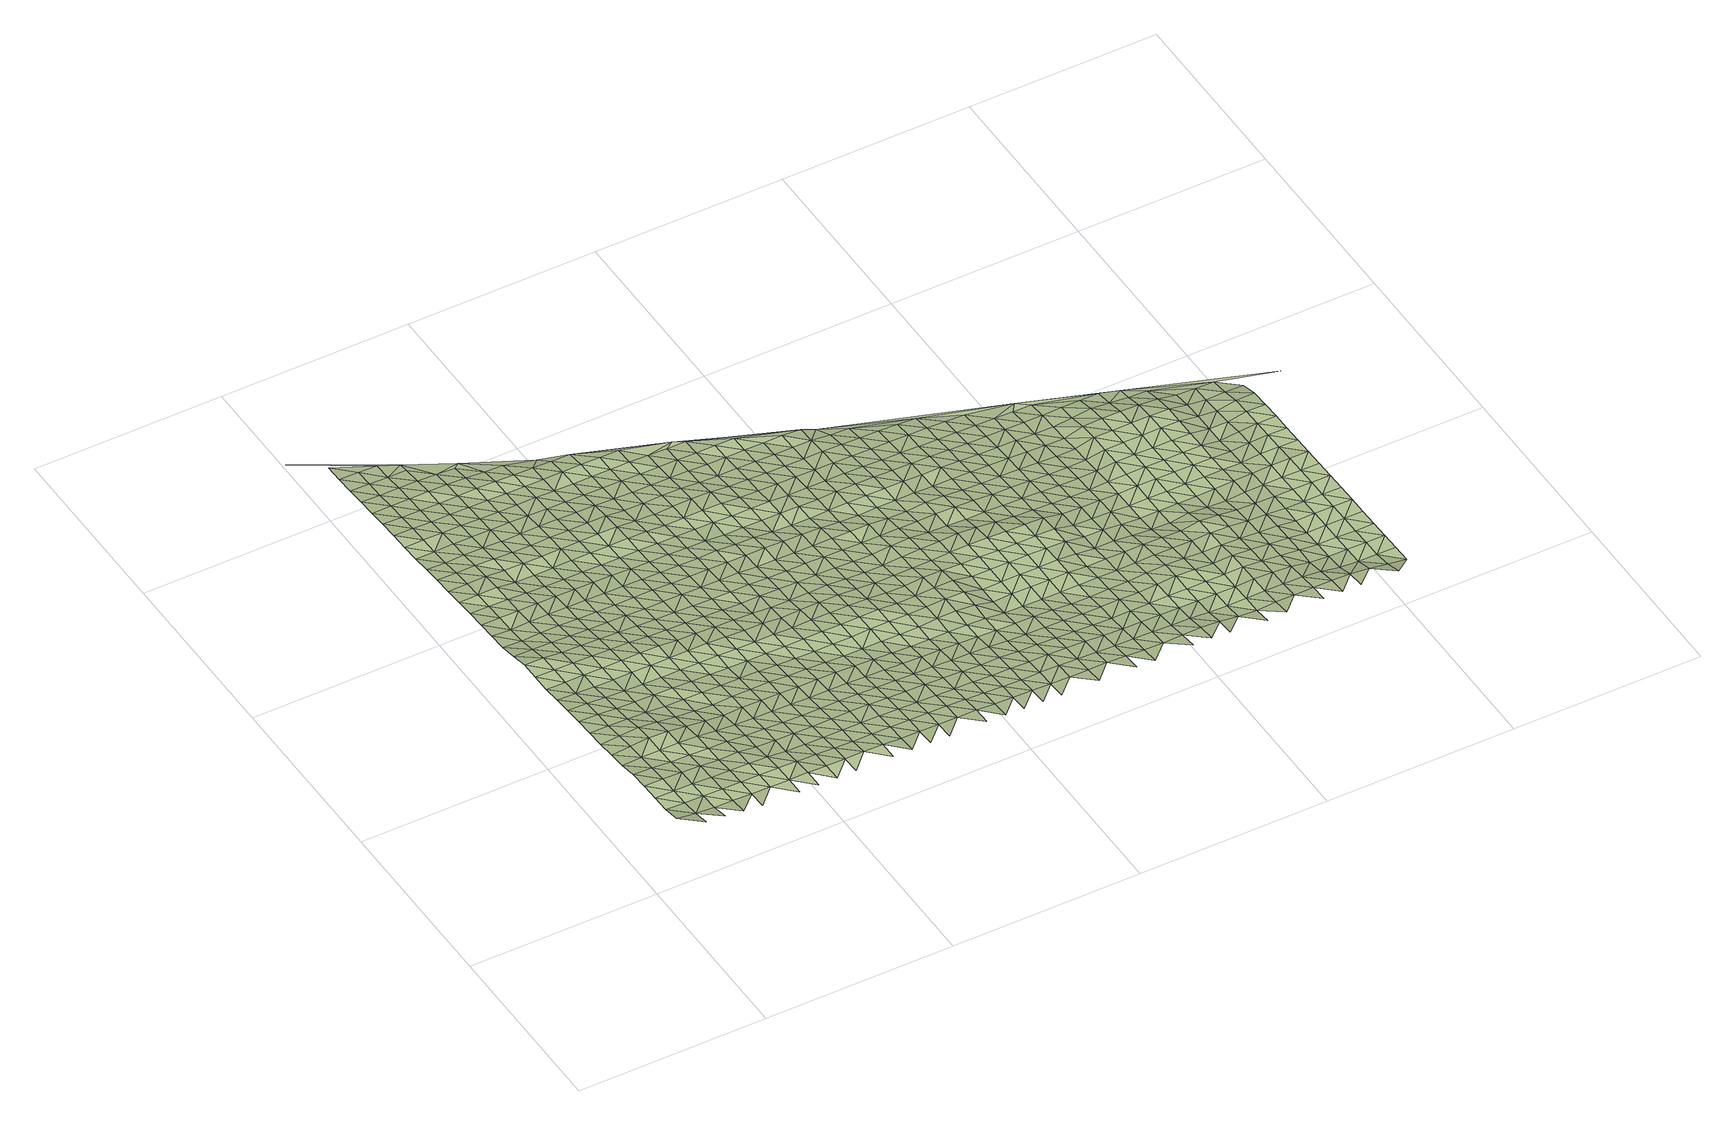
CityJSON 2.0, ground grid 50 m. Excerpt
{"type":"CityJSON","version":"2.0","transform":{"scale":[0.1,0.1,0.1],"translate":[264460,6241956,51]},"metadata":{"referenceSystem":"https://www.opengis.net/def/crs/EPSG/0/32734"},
"CityObjects":{
"terrain1":{"type":"TINRelief","geometry":[{"type":"CompositeSurface","lod":"1","boundaries":[[[0,1,2]],[[3,2,1]],[[4,5,0]],[[2,4,0]],[[6,5,7]],[[4,7,5]],[[8,6,9]],[[7,9,6]],[[4,2,10]],[[11,12,2]],[[13,8,14]],[[4,10,7]],[[2,12,10]],[[9,14,8]],[[15,13,16]],[[14,16,13]],[[9,7,17]],[[7,10,18]],[[19,20,15]],[[14,9,17]],[[7,18,17]],[[16,19,15]],[[12,21,10]],[[22,20,23]],[[12,24,21]],[[16,14,25]],[[19,23,20]],[[26,18,10]],[[17,25,14]],[[22,27,28]],[[26,10,21]],[[23,27,22]],[[16,29,19]],[[25,30,16]],[[31,28,32]],[[33,17,18]],[[34,18,26]],[[23,19,29]],[[21,24,35]],[[16,30,29]],[[27,32,28]],[[17,33,25]],[[18,34,33]],[[36,31,37]],[[26,21,35]],[[27,23,38]],[[32,37,31]],[[39,30,25]],[[29,38,23]],[[40,36,41]],[[26,42,34]],[[25,33,39]],[[32,27,43]],[[37,41,36]],[[42,26,35]],[[27,38,43]],[[44,40,45]],[[29,30,46]],[[34,47,33]],[[39,48,30]],[[37,32,49]],[[41,45,40]],[[47,34,42]],[[29,46,38]],[[35,50,51]],[[43,49,32]],[[30,48,46]],[[52,44,53]],[[54,39,33]],[[41,37,55]],[[42,35,51]],[[45,53,44]],[[54,33,47]],[[56,43,38]],[[49,55,37]],[[57,52,58]],[[39,59,48]],[[38,46,56]],[[47,42,60]],[[53,58,52]],[[39,54,59]],[[61,45,41]],[[62,49,43]],[[55,63,41]],[[60,42,51]],[[64,57,65]],[[56,62,43]],[[53,45,61]],[[54,47,66]],[[48,67,46]],[[58,65,57]],[[41,63,61]],[[48,59,68]],[[55,49,69]],[[66,47,60]],[[70,64,71]],[[67,56,46]],[[62,69,49]],[[48,68,67]],[[58,53,72]],[[54,73,59]],[[65,71,64]],[[74,63,55]],[[75,60,51]],[[61,72,53]],[[54,66,73]],[[76,70,77]],[[62,56,78]],[[69,74,55]],[[79,75,51]],[[65,58,80]],[[81,68,59]],[[71,77,70]],[[78,56,67]],[[63,82,61]],[[66,60,83]],[[58,72,80]],[[81,59,73]],[[84,76,85]],[[63,74,82]],[[75,83,60]],[[71,65,86]],[[69,62,87]],[[77,85,76]],[[78,88,62]],[[89,72,61]],[[68,90,67]],[[73,66,91]],[[80,86,65]],[[92,68,81]],[[93,84,94]],[[69,87,74]],[[61,82,89]],[[62,88,87]],[[83,91,66]],[[77,71,95]],[[90,78,67]],[[85,94,84]],[[68,92,90]],[[96,80,72]],[[97,81,73]],[[86,95,71]],[[98,93,99]],[[72,89,96]],[[91,97,73]],[[100,88,78]],[[82,74,101]],[[83,75,102]],[[94,99,93]],[[74,87,103]],[[104,105,75]],[[77,106,85]],[[107,86,80]],[[92,81,108]],[[95,109,77]],[[78,90,100]],[[110,98,111]],[[82,101,89]],[[83,102,91]],[[96,107,80]],[[101,74,103]],[[97,108,81]],[[75,105,102]],[[94,85,106]],[[88,112,87]],[[77,109,106]],[[99,111,98]],[[95,86,113]],[[88,100,112]],[[114,110,115]],[[96,89,116]],[[92,117,90]],[[107,113,86]],[[108,118,92]],[[99,94,119]],[[120,103,87]],[[97,91,121]],[[111,115,110]],[[116,89,101]],[[91,102,122]],[[123,109,95]],[[90,117,100]],[[106,119,94]],[[120,87,112]],[[92,118,117]],[[124,125,114]],[[107,96,126]],[[108,97,121]],[[113,123,95]],[[91,122,121]],[[105,127,102]],[[115,124,114]],[[116,126,96]],[[111,99,128]],[[101,103,129]],[[100,130,112]],[[119,131,99]],[[132,103,120]],[[105,133,127]],[[134,125,135]],[[109,136,106]],[[113,107,137]],[[118,108,138]],[[123,139,109]],[[130,100,117]],[[115,111,128]],[[129,116,101]],[[140,122,102]],[[124,135,125]],[[99,131,128]],[[107,126,137]],[[129,103,132]],[[121,138,108]],[[119,106,136]],[[120,112,141]],[[109,139,136]],[[140,102,127]],[[142,134,143]],[[123,113,144]],[[141,112,130]],[[124,115,145]],[[146,126,116]],[[118,147,117]],[[135,143,134]],[[137,144,113]],[[138,148,118]],[[131,119,149]],[[120,150,132]],[[151,121,122]],[[145,115,128]],[[116,129,146]],[[152,122,140]],[[153,142,154]],[[139,123,155]],[[130,117,147]],[[127,133,156]],[[149,119,136]],[[150,120,141]],[[118,148,147]],[[135,124,157]],[[137,126,158]],[[121,151,138]],[[143,154,142]],[[144,155,123]],[[122,152,151]],[[131,159,128]],[[132,160,129]],[[140,127,156]],[[157,124,145]],[[126,146,158]],[[161,153,162]],[[141,130,163]],[[159,131,149]],[[160,132,150]],[[164,144,137]],[[139,165,136]],[[166,148,138]],[[154,162,153]],[[155,167,139]],[[147,163,130]],[[135,168,143]],[[145,128,169]],[[129,170,146]],[[140,171,152]],[[135,157,172]],[[158,164,137]],[[138,151,166]],[[173,161,174]],[[149,136,165]],[[150,141,175]],[[169,128,159]],[[139,167,165]],[[170,129,160]],[[171,140,156]],[[154,143,168]],[[155,144,176]],[[135,172,168]],[[162,174,161]],[[141,163,175]],[[145,177,157]],[[158,146,178]],[[147,148,179]],[[152,180,151]],[[164,176,144]],[[166,181,148]],[[182,173,183]],[[159,149,184]],[[160,150,185]],[[145,169,177]],[[178,146,170]],[[180,152,171]],[[162,154,186]],[[187,167,155]],[[147,179,163]],[[156,188,189]],[[174,183,173]],[[165,184,149]],[[148,181,179]],[[175,185,150]],[[157,190,172]],[[164,158,191]],[[192,166,151]],[[186,154,168]],[[176,187,155]],[[193,182,194]],[[170,160,195]],[[171,156,189]],[[177,190,157]],[[191,158,178]],[[192,151,180]],[[174,162,196]],[[169,159,197]],[[175,163,198]],[[183,194,182]],[[184,199,159]],[[185,195,160]],[[172,200,168]],[[165,167,201]],[[166,202,181]],[[196,162,186]],[[187,203,167]],[[163,179,198]],[[204,193,205]],[[177,169,197]],[[206,176,164]],[[180,171,207]],[[172,190,200]],[[159,199,197]],[[191,208,164]],[[166,192,202]],[[183,174,209]],[[165,201,184]],[[178,170,210]],[[211,185,175]],[[194,205,193]],[[167,203,201]],[[195,212,170]],[[207,171,189]],[[186,168,213]],[[187,176,206]],[[174,196,209]],[[164,208,206]],[[198,211,175]],[[214,190,177]],[[210,191,178]],[[181,215,179]],[[192,180,216]],[[213,168,200]],[[170,212,210]],[[181,202,217]],[[194,183,218]],[[219,199,184]],[[195,185,220]],[[214,177,197]],[[216,180,207]],[[186,221,196]],[[203,187,222]],[[215,198,179]],[[209,218,183]],[[184,201,219]],[[211,220,185]],[[181,217,215]],[[223,208,191]],[[192,224,202]],[[221,186,213]],[[206,222,187]],[[205,225,204]],[[205,194,226]],[[200,190,227]],[[199,228,197]],[[229,212,195]],[[230,207,189]],[[231,190,214]],[[191,210,223]],[[192,216,224]],[[196,232,209]],[[211,198,233]],[[218,226,194]],[[219,228,199]],[[220,229,195]],[[234,230,189]],[[235,236,225]],[[213,200,227]],[[201,203,237]],[[208,238,206]],[[239,217,202]],[[232,196,221]],[[227,190,231]],[[222,240,203]],[[233,198,215]],[[241,214,197]],[[216,207,242]],[[208,223,238]],[[239,202,224]],[[218,209,243]],[[237,219,201]],[[210,212,244]],[[226,225,205]],[[228,241,197]],[[203,240,237]],[[229,245,212]],[[230,242,207]],[[221,213,246]],[[222,206,247]],[[248,220,211]],[[243,209,232]],[[233,249,211]],[[231,214,250]],[[210,244,223]],[[224,216,251]],[[217,252,215]],[[246,213,227]],[[247,206,238]],[[212,245,244]],[[253,217,239]],[[218,254,226]],[[228,219,255]],[[229,220,248]],[[241,250,214]],[[211,249,248]],[[242,251,216]],[[232,221,256]],[[257,240,222]],[[252,233,215]],[[218,243,254]],[[255,219,237]],[[217,253,252]],[[231,258,227]],[[223,259,238]],[[260,239,224]],[[256,221,246]],[[247,257,222]],[[245,229,261]],[[262,242,230]],[[250,258,231]],[[259,223,244]],[[251,260,224]],[[225,226,235]],[[243,232,263]],[[264,241,228]],[[265,249,233]],[[254,266,226]],[[255,267,228]],[[248,261,229]],[[262,230,268]],[[269,246,227]],[[238,270,247]],[[240,271,237]],[[253,239,272]],[[232,256,263]],[[257,273,240]],[[233,252,265]],[[226,266,235]],[[250,241,264]],[[251,242,274]],[[258,269,227]],[[228,267,264]],[[259,270,238]],[[260,272,239]],[[254,243,275]],[[271,255,237]],[[244,245,276]],[[249,277,248]],[[240,273,271]],[[261,278,245]],[[274,242,262]],[[256,246,279]],[[280,257,247]],[[275,243,263]],[[249,265,277]],[[258,250,281]],[[259,244,276]],[[252,253,282]],[[269,279,246]],[[247,270,280]],[[245,278,276]],[[272,283,253]],[[266,254,284]],[[285,267,255]],[[261,248,286]],[[287,260,251]],[[264,281,250]],[[274,288,251]],[[263,256,289]],[[273,257,290]],[[252,282,265]],[[262,268,291]],[[284,254,275]],[[255,271,285]],[[253,283,282]],[[277,286,248]],[[266,284,235]],[[292,270,259]],[[272,260,287]],[[279,289,256]],[[290,257,280]],[[251,288,287]],[[258,293,269]],[[267,294,264]],[[295,278,261]],[[291,274,262]],[[281,296,258]],[[292,259,276]],[[297,275,263]],[[265,298,277]],[[267,285,294]],[[286,295,261]],[[279,269,293]],[[271,273,299]],[[283,272,300]],[[289,297,263]],[[258,296,293]],[[290,301,273]],[[298,265,282]],[[281,264,302]],[[280,270,303]],[[278,304,276]],[[305,288,274]],[[306,270,292]],[[287,300,272]],[[284,275,307]],[[271,299,285]],[[308,286,277]],[[273,301,299]],[[302,264,294]],[[295,304,278]],[[274,291,305]],[[289,279,309]],[[303,290,280]],[[297,307,275]],[[303,270,306]],[[308,277,298]],[[235,284,310]],[[311,296,281]],[[312,292,276]],[[283,313,282]],[[288,314,287]],[[293,309,279]],[[300,315,283]],[[285,316,294]],[[286,317,295]],[[302,311,281]],[[304,312,276]],[[288,305,314]],[[297,289,318]],[[319,301,290]],[[298,282,313]],[[291,320,321]],[[307,322,284]],[[316,285,299]],[[286,308,317]],[[283,315,313]],[[306,292,323]],[[300,287,324]],[[289,309,318]],[[290,303,319]],[[293,296,325]],[[326,302,294]],[[291,321,305]],[[311,327,296]],[[312,323,292]],[[324,287,314]],[[322,310,284]],[[307,297,328]],[[301,329,299]],[[295,330,304]],[[308,298,331]],[[326,294,316]],[[295,317,332]],[[303,306,333]],[[334,315,300]],[[328,297,318]],[[296,327,325]],[[301,319,329]],[[313,331,298]],[[335,309,293]],[[311,302,336]],[[312,304,330]],[[305,337,314]],[[323,333,306]],[[295,332,330]],[[324,334,300]],[[322,307,338]],[[316,299,339]],[[308,340,317]],[[302,326,336]],[[337,305,321]],[[318,309,335]],[[319,303,341]],[[338,307,328]],[[293,325,335]],[[329,339,299]],[[308,331,340]],[[327,311,342]],[[323,312,343]],[[314,344,324]],[[313,315,345]],[[310,322,338]],[[333,341,303]],[[334,346,315]],[[326,316,347]],[[348,332,317]],[[336,342,311]],[[330,343,312]],[[337,344,314]],[[349,328,318]],[[319,350,329]],[[313,345,331]],[[321,351,352]],[[339,347,316]],[[348,317,340]],[[315,346,345]],[[353,325,327]],[[354,333,323]],[[355,334,324]],[[349,318,335]],[[341,350,319]],[[337,321,352]],[[327,342,353]],[[323,343,354]],[[324,344,355]],[[338,328,356]],[[357,336,326]],[[358,339,329]],[[330,332,359]],[[340,331,360]],[[347,361,326]],[[362,332,348]],[[310,338,363]],[[325,364,335]],[[341,333,365]],[[346,334,366]],[[349,356,328]],[[350,358,329]],[[345,360,331]],[[367,344,337]],[[364,325,353]],[[326,361,357]],[[365,333,354]],[[332,362,359]],[[366,334,355]],[[368,342,336]],[[347,339,369]],[[370,343,330]],[[371,348,340]],[[367,337,352]],[[335,372,349]],[[356,363,338]],[[358,369,339]],[[360,371,340]],[[341,373,350]],[[345,346,374]],[[364,372,335]],[[336,357,368]],[[365,375,341]],[[330,359,370]],[[366,376,346]],[[353,342,377]],[[378,361,347]],[[354,343,379]],[[362,348,380]],[[355,344,381]],[[382,344,367]],[[383,356,349]],[[358,350,373]],[[374,360,345]],[[341,375,373]],[[369,378,347]],[[346,376,374]],[[371,380,348]],[[364,353,377]],[[379,365,354]],[[381,366,355]],[[349,372,383]],[[377,342,368]],[[379,343,370]],[[381,344,382]],[[357,361,384]],[[385,367,352]],[[363,386,310]],[[363,356,387]],[[369,358,388]],[[371,360,389]],[[359,362,390]],[[378,384,361]],[[380,391,362]],[[392,385,352]],[[393,372,364]],[[394,375,365]],[[395,376,366]],[[387,356,383]],[[373,388,358]],[[389,360,374]],[[368,357,396]],[[359,390,370]],[[382,367,397]],[[393,364,377]],[[365,379,394]],[[362,391,390]],[[366,381,395]],[[378,369,398]],[[399,380,371]],[[384,396,357]],[[385,397,367]],[[376,400,374]],[[369,388,398]],[[371,389,399]],[[383,372,401]],[[377,368,402]],[[373,375,403]],[[370,404,379]],[[381,382,405]],[[406,372,393]],[[375,394,407]],[[400,376,395]],[[387,386,363]],[[384,378,408]],[[391,380,409]],[[396,402,368]],[[404,370,390]],[[397,405,382]],[[401,387,383]],[[373,403,388]],[[410,389,374]],[[401,372,406]],[[398,408,378]],[[375,407,403]],[[409,380,399]],[[411,393,377]],[[379,412,394]],[[395,381,413]],[[410,374,400]],[[396,384,414]],[[415,397,385]],[[402,411,377]],[[412,379,404]],[[405,413,381]],[[416,398,388]],[[390,391,417]],[[408,414,384]],[[409,418,391]],[[385,419,415]],[[406,393,420]],[[394,421,407]],[[399,389,422]],[[387,401,423]],[[388,403,416]],[[424,389,410]],[[423,386,387]],[[390,417,404]],[[405,397,425]],[[400,395,426]],[[411,420,393]],[[394,412,421]],[[391,418,417]],[[413,427,395]],[[402,396,428]],[[429,408,398]],[[422,409,399]],[[414,430,396]],[[422,389,424]],[[425,397,415]],[[401,406,431]],[[410,400,426]],[[416,429,398]],[[426,395,427]],[[402,428,411]],[[407,432,403]],[[420,431,406]],[[396,430,428]],[[407,421,433]],[[414,408,434]],[[412,404,435]],[[436,418,409]],[[413,405,437]],[[404,417,438]],[[425,439,405]],[[423,401,440]],[[432,416,403]],[[410,441,424]],[[415,419,442]],[[429,434,408]],[[407,433,432]],[[409,422,436]],[[421,412,435]],[[413,437,427]],[[386,423,443]],[[431,440,401]],[[404,438,435]],[[405,439,437]],[[441,410,426]],[[420,411,444]],[[445,430,414]],[[418,446,417]],[[442,425,415]],[[411,428,447]],[[429,416,448]],[[424,449,422]],[[434,445,414]],[[418,436,446]],[[431,420,444]],[[450,433,421]],[[411,447,444]],[[440,443,423]],[[448,416,432]],[[449,424,441]],[[430,451,428]],[[452,438,417]],[[426,427,453]],[[454,439,425]],[[450,421,435]],[[427,437,455]],[[422,456,436]],[[430,445,451]],[[452,417,446]],[[425,442,454]],[[440,431,457]],[[434,429,458]],[[441,426,453]],[[448,459,429]],[[453,427,455]],[[456,422,449]],[[460,447,428]],[[433,461,432]],[[438,462,435]],[[439,463,437]],[[457,431,444]],[[464,433,450]],[[434,458,445]],[[436,465,446]],[[460,428,451]],[[429,459,458]],[[462,438,452]],[[439,454,463]],[[443,440,466]],[[461,448,432]],[[449,441,467]],[[442,468,469]],[[433,464,461]],[[465,436,456]],[[447,470,444]],[[471,450,435]],[[472,455,437]],[[466,440,457]],[[453,467,441]],[[452,446,473]],[[442,469,454]],[[470,447,460]],[[471,435,462]],[[472,437,463]],[[474,459,448]],[[451,445,475]],[[456,449,476]],[[445,458,477]],[[473,446,465]],[[478,457,444]],[[464,450,479]],[[448,461,474]],[[449,467,476]],[[460,451,475]],[[452,480,462]],[[481,453,455]],[[454,482,463]],[[478,444,470]],[[475,445,477]],[[471,479,450]],[[483,455,472]],[[459,484,458]],[[465,456,485]],[[480,452,473]],[[469,482,454]],[[443,466,486]],[[466,457,487]],[[453,481,467]],[[459,474,484]],[[476,485,456]],[[481,455,483]],[[386,443,488]],[[460,489,470]],[[461,464,490]],[[462,491,471]],[[472,463,492]],[[478,487,457]],[[479,493,464]],[[494,477,458]],[[473,465,495]],[[489,460,475]],[[462,480,491]],[[482,492,463]],[[474,461,490]],[[496,476,467]],[[469,497,498]],[[494,458,484]],[[464,493,490]],[[485,495,465]],[[470,499,478]],[[472,500,483]],[[487,486,466]],[[467,481,496]],[[479,471,501]],[[482,469,498]],[[489,499,470]],[[471,491,502]],[[492,500,472]],[[475,477,503]],[[484,474,504]],[[505,480,473]],[[506,485,476]],[[507,477,494]],[[495,508,473]],[[509,487,478]],[[479,501,493]],[[490,504,474]],[[471,502,501]],[[496,506,476]],[[489,475,503]],[[491,480,505]],[[492,482,510]],[[481,483,511]],[[478,499,509]],[[503,477,507]],[[473,508,505]],[[500,512,483]],[[494,484,513]],[[495,485,514]],[[498,510,482]],[[486,487,515]],[[511,496,481]],[[504,513,484]],[[506,514,485]],[[511,483,512]],[[486,488,443]],[[516,499,489]],[[502,491,517]],[[490,493,518]],[[519,500,492]],[[515,487,509]],[[493,501,520]],[[521,507,494]],[[522,508,495]],[[516,489,503]],[[517,491,505]],[[492,510,519]],[[490,518,504]],[[506,496,523]],[[524,498,525]],[[513,521,494]],[[493,520,518]],[[514,522,495]],[[502,526,501]],[[512,500,527]],[[523,496,511]],[[509,499,528]],[[503,507,529]],[[508,530,505]],[[531,499,516]],[[502,517,526]],[[527,500,519]],[[532,510,498]],[[521,529,507]],[[508,522,530]],[[528,515,509]],[[533,520,501]],[[513,504,534]],[[514,506,535]],[[528,499,531]],[[504,518,536]],[[523,537,506]],[[538,516,503]],[[517,505,539]],[[511,512,540]],[[533,501,526]],[[527,541,512]],[[498,524,532]],[[515,488,486]],[[521,513,534]],[[514,535,522]],[[519,510,542]],[[529,538,503]],[[504,536,534]],[[505,530,539]],[[506,537,535]],[[540,523,511]],[[540,512,541]],[[543,531,516]],[[544,518,520]],[[517,545,526]],[[542,527,519]],[[515,528,546]],[[547,520,533]],[[542,510,532]],[[529,521,548]],[[538,543,516]],[[539,545,517]],[[544,536,518]],[[549,537,523]],[[530,522,550]],[[520,547,544]],[[534,548,521]],[[522,535,551]],[[528,531,552]],[[553,533,526]],[[554,541,527]],[[546,488,515]],[[523,540,549]],[[555,538,529]],[[550,539,530]],[[524,556,532]],[[543,552,531]],[[545,553,526]],[[550,522,551]],[[527,542,554]],[[537,557,535]],[[529,548,555]],[[556,524,558]],[[559,546,528]],[[560,534,536]],[[547,533,561]],[[540,541,562]],[[563,536,544]],[[537,549,557]],[[543,538,564]],[[545,539,565]],[[532,566,542]],[[552,559,528]],[[553,561,533]],[[562,541,554]],[[567,551,535]],[[536,563,560]],[[564,538,555]],[[565,539,550]],[[566,532,556]],[[568,548,534]],[[547,569,544]],[[540,570,549]],[[567,535,557]],[[571,488,546]],[[542,572,554]],[[559,571,546]],[[547,561,569]],[[562,570,540]],[[573,552,543]],[[553,545,574]],[[534,560,568]],[[564,575,543]],[[565,576,545]],[[572,542,566]],[[555,548,577]],[[563,544,578]],[[550,551,579]],[[549,580,557]],[[556,558,581]],[[582,551,567]],[[559,552,573]],[[553,574,561]],[[554,583,562]],[[543,575,573]],[[569,578,544]],[[545,576,574]],[[570,580,549]],[[577,564,555]],[[579,565,550]],[[556,581,566]],[[568,577,548]],[[579,551,582]],[[554,572,583]],[[563,584,560]],[[567,557,585]],[[571,559,586]],[[578,584,563]],[[580,585,557]],[[587,575,564]],[[569,561,588]],[[589,576,565]],[[570,562,590]],[[573,586,559]],[[561,574,591]],[[562,583,592]],[[568,560,593]],[[567,594,582]],[[566,595,572]],[[564,577,587]],[[565,579,589]],[[566,581,596]],[[588,578,569]],[[570,590,580]],[[584,593,560]],[[588,561,591]],[[585,594,567]],[[562,592,590]],[[575,597,573]],[[576,598,574]],[[583,572,595]],[[566,596,595]],[[582,599,579]],[[575,587,597]],[[576,589,598]],[[577,568,600]],[[584,578,601]],[[593,602,568]],[[594,599,582]],[[571,586,603]],[[604,586,573]],[[605,591,574]],[[583,606,592]],[[580,607,585]],[[601,578,588]],[[580,590,608]],[[577,600,587]],[[579,609,589]],[[610,596,581]],[[573,597,604]],[[600,568,602]],[[605,574,598]],[[606,583,595]],[[594,585,607]],[[599,609,579]],[[580,608,607]],[[610,581,611]],[[593,584,612]],[[592,613,590]],[[601,614,584]],[[587,615,597]],[[588,591,616]],[[589,617,598]],[[586,604,603]],[[618,591,605]],[[592,606,613]],[[593,612,602]],[[599,594,619]],[[596,620,595]],[[615,587,600]],[[584,614,612]],[[609,617,589]],[[621,596,610]],[[616,601,588]],[[622,608,590]],[[616,591,618]],[[607,619,594]],[[571,623,488]],[[597,624,604]],[[605,598,625]],[[606,595,620]],[[622,590,613]],[[596,621,620]],[[626,609,599]],[[624,597,615]],[[617,625,598]],[[627,614,601]],[[600,602,628]],[[602,612,629]],[[599,619,626]],[[603,604,630]],[[605,631,618]],[[607,608,632]],[[606,633,613]],[[601,616,627]],[[634,608,622]],[[615,600,628]],[[617,609,635]],[[621,610,636]],[[630,604,624]],[[628,602,629]],[[625,631,605]],[[620,633,606]],[[637,571,603]],[[614,638,612]],[[608,634,632]],[[635,609,626]],[[639,636,610]],[[640,616,618]],[[641,619,607]],[[622,613,642]],[[614,627,638]],[[624,615,643]],[[631,640,618]],[[633,642,613]],[[644,629,612]],[[625,617,645]],[[621,646,620]],[[628,643,615]],[[607,632,641]],[[635,647,617]],[[636,648,621]],[[649,627,616]],[[626,619,650]],[[622,651,634]],[[644,612,638]],[[652,603,630]],[[653,630,624]],[[625,645,631]],[[633,620,646]],[[640,649,616]],[[617,647,645]],[[642,651,622]],[[621,648,646]],[[650,635,626]],[[624,643,653]],[[650,619,641]],[[654,628,629]],[[638,627,655]],[[636,639,656]],[[657,629,644]],[[632,634,658]],[[642,633,659]],[[649,655,627]],[[651,660,634]],[[640,631,661]],[[662,647,635]],[[636,656,648]],[[652,630,653]],[[654,629,657]],[[631,645,663]],[[646,659,633]],[[664,643,628]],[[644,638,665]],[[632,658,641]],[[635,650,662]],[[634,660,658]],[[649,640,661]],[[666,651,642]],[[571,637,623]],[[652,637,603]],[[655,665,638]],[[631,663,661]],[[628,654,664]],[[642,659,666]],[[653,643,667]],[[668,657,644]],[[647,669,645]],[[641,670,650]],[[646,648,671]],[[647,662,672]],[[648,656,673]],[[655,649,674]],[[660,651,675]],[[665,668,644]],[[670,641,658]],[[667,652,653]],[[669,663,645]],[[667,643,664]],[[661,674,649]],[[647,672,669]],[[648,673,671]],[[675,651,666]],[[654,657,676]],[[650,677,662]],[[678,659,646]],[[668,676,657]],[[677,650,670]],[[655,679,665]],[[658,660,680]],[[674,681,655]],[[646,671,678]],[[675,682,660]],[[683,664,654]],[[684,661,663]],[[662,685,672]],[[666,659,686]],[[687,673,656]],[[637,652,667]],[[663,669,688]],[[668,665,679]],[[658,680,670]],[[676,683,654]],[[655,681,679]],[[662,677,685]],[[660,682,680]],[[687,656,689]],[[661,684,674]],[[686,675,666]],[[663,688,684]],[[686,659,678]],[[667,664,690]],[[676,668,691]],[[692,669,672]],[[673,693,671]],[[683,690,664]],[[672,685,694]],[[695,673,687]],[[696,681,674]],[[697,682,675]],[[677,670,698]],[[679,691,668]],[[670,680,699]],[[667,623,637]],[[688,669,692]],[[671,693,678]],[[674,684,696]],[[672,694,692]],[[675,686,697]],[[673,695,693]],[[683,676,700]],[[685,677,698]],[[690,701,667]],[[670,699,698]],[[682,702,680]],[[701,623,667]],[[676,691,700]],[[679,681,703]],[[688,704,684]],[[678,705,686]],[[696,706,681]],[[682,697,702]],[[690,683,707]],[[694,685,708]],[[695,687,709]],[[704,688,692]],[[705,678,693]],[[710,699,680]],[[681,706,703]],[[700,707,683]],[[708,685,698]],[[711,709,687]],[[712,691,679]],[[696,684,713]],[[686,714,697]],[[710,680,702]],[[701,690,715]],[[692,694,716]],[[713,684,704]],[[714,686,705]],[[700,691,712]],[[693,695,717]],[[679,703,712]],[[707,715,690]],[[716,694,708]],[[709,718,695]],[[701,719,623]],[[706,696,720]],[[721,698,699]],[[697,722,702]],[[723,699,710]],[[704,692,724]],[[693,717,705]],[[720,696,713]],[[722,697,714]],[[695,718,717]],[[725,707,700]],[[698,721,708]],[[715,719,701]],[[724,692,716]],[[699,723,721]],[[710,702,726]],[[709,711,727]],[[712,725,700]],[[703,706,728]],[[720,729,706]],[[726,702,722]],[[715,707,730]],[[713,704,731]],[[709,727,718]],[[714,705,732]],[[724,733,704]],[[705,717,734]],[[703,728,712]],[[716,708,735]],[[710,736,723]],[[725,730,707]],[[706,729,728]],[[721,737,708]],[[731,720,713]],[[722,714,732]],[[704,733,731]],[[736,710,726]],[[705,734,732]],[[738,719,715]],[[735,724,716]],[[735,708,737]],[[712,739,725]],[[723,740,721]],[[718,741,717]],[[730,738,715]],[[718,727,742]],[[743,729,720]],[[726,722,744]],[[739,712,728]],[[723,736,740]],[[745,733,724]],[[741,734,717]],[[720,731,743]],[[718,742,741]],[[732,744,722]],[[737,721,746]],[[719,747,623]],[[724,735,745]],[[730,725,748]],[[728,729,749]],[[750,727,751]],[[725,739,752]],[[746,721,740]],[[731,733,753]],[[736,726,754]],[[729,743,749]],[[744,755,726]],[[738,756,719]],[[730,748,738]],[[757,732,734]],[[750,742,727]],[[725,752,748]],[[753,733,745]],[[734,741,758]],[[739,728,759]],[[735,737,760]],[[736,754,740]],[[737,746,761]],[[726,755,754]],[[743,731,762]],[[732,757,744]],[[759,728,749]],[[734,758,757]],[[735,760,745]],[[753,762,731]],[[760,737,761]],[[752,739,763]],[[742,764,741]],[[738,748,756]],[[765,742,750]],[[743,766,749]],[[767,755,744]],[[746,740,768]],[[763,739,759]],[[740,754,769]],[[745,770,753]],[[758,741,764]],[[756,747,719]],[[762,766,743]],[[744,757,767]],[[742,765,764]],[[752,771,748]],[[761,746,768]],[[770,745,760]],[[740,769,768]],[[772,759,749]],[[752,763,771]],[[773,754,755]],[[758,774,757]],[[766,772,749]],[[767,775,755]],[[776,756,748]],[[762,753,777]],[[765,750,778]],[[753,770,779]],[[774,758,764]],[[763,759,780]],[[773,769,754]],[[760,761,781]],[[776,748,771]],[[755,775,773]],[[768,782,761]],[[750,783,778]],[[762,777,766]],[[784,767,757]],[[772,780,759]],[[753,779,777]],[[770,760,781]],[[781,761,782]],[[784,757,774]],[[771,763,785]],[[765,786,764]],[[747,756,776]],[[778,787,765]],[[788,768,769]],[[767,789,775]],[[780,785,763]],[[790,769,773]],[[766,791,772]],[[779,770,792]],[[774,764,786]],[[766,777,793]],[[767,784,789]],[[765,787,786]],[[794,776,771]],[[792,770,781]],[[769,790,788]],[[780,772,791]],[[795,782,768]],[[796,773,775]],[[785,794,771]],[[766,793,791]],[[779,797,777]],[[784,774,798]],[[747,799,623]],[[796,775,789]],[[747,776,800]],[[778,801,787]],[[797,779,792]],[[768,788,795]],[[786,798,774]],[[785,780,802]],[[803,781,782]],[[790,773,804]],[[794,800,776]],[[778,805,801]],[[806,793,777]],[[784,807,789]],[[791,802,780]],[[796,804,773]],[[781,803,792]],[[806,777,797]],[[803,782,795]],[[784,798,807]],[[808,794,785]],[[790,809,788]],[[786,787,810]],[[787,801,811]],[[785,802,808]],[[804,809,790]],[[797,792,812]],[[791,793,813]],[[796,789,814]],[[815,793,806]],[[787,811,810]],[[807,816,789]],[[800,817,747]],[[800,794,818]],[[795,788,819]],[[820,798,786]],[[803,812,792]],[[814,804,796]],[[821,801,805]],[[818,794,808]],[[793,815,813]],[[809,819,788]],[[814,789,816]],[[822,806,797]],[[823,802,791]],[[786,810,820]],[[824,807,798]],[[821,811,801]],[[812,822,797]],[[803,795,825]],[[809,804,826]],[[818,817,800]],[[791,813,823]],[[819,827,795]],[[815,806,828]],[[808,802,829]],[[824,798,820]],[[826,804,814]],[[825,812,803]],[[830,816,807]],[[822,828,806]],[[825,795,827]],[[829,818,808]],[[810,811,831]],[[829,802,823]],[[832,811,821]],[[819,809,833]],[[807,824,830]],[[826,834,809]],[[835,813,815]],[[814,816,836]],[[810,831,820]],[[828,837,815]],[[811,832,831]],[[838,817,818]],[[822,812,839]],[[819,833,827]],[[812,825,840]],[[809,834,833]],[[817,799,747]],[[813,835,823]],[[836,826,814]],[[815,837,835]],[[818,829,838]],[[836,816,830]],[[828,822,839]],[[820,841,824]],[[812,840,839]],[[832,821,842]],[[841,820,831]],[[823,843,829]],[[844,834,826]],[[825,827,845]],[[827,833,846]],[[821,847,842]],[[837,828,848]],[[824,849,830]],[[835,843,823]],[[826,836,844]],[[840,825,845]],[[839,848,828]],[[845,827,846]],[[849,824,841]],[[829,850,838]],[[834,851,833]],[[831,832,852]],[[842,853,832]],[[835,837,854]],[[830,855,836]],[[843,850,829]],[[834,844,851]],[[817,838,799]],[[831,852,841]],[[837,848,854]],[[855,830,849]],[[832,853,852]],[[856,839,840]],[[857,846,833]],[[845,858,840]],[[843,835,859]],[[836,860,844]],[[850,861,838]],[[857,833,851]],[[859,835,854]],[[840,858,856]],[[860,836,855]],[[862,848,839]],[[863,853,842]],[[849,841,864]],[[841,852,865]],[[866,845,846]],[[844,867,851]],[[861,799,838]],[[868,846,857]],[[863,842,869]],[[870,850,843]],[[849,864,855]],[[859,871,843]],[[839,856,862]],[[867,844,860]],[[841,865,864]],[[854,848,872]],[[866,846,868]],[[870,861,850]],[[873,858,845]],[[857,851,874]],[[853,875,852]],[[843,871,870]],[[853,863,876]],[[872,859,854]],[[872,848,862]],[[874,851,867]],[[858,873,856]],[[875,865,852]],[[860,855,877]],[[845,866,873]],[[853,876,875]],[[855,864,878]],[[857,879,868]],[[861,880,799]],[[881,871,859]],[[860,877,867]],[[863,869,882]],[[870,880,861]],[[879,857,874]],[[855,878,877]],[[862,856,883]],[[865,884,864]],[[859,872,881]],[[868,885,866]],[[876,863,882]],[[883,856,873]],[[884,865,875]],[[871,886,870]],[[887,874,867]],[[868,879,885]],[[862,888,872]],[[889,878,864]],[[871,881,886]],[[887,867,877]],[[866,890,873]],[[883,888,862]],[[889,864,884]],[[891,880,870]],[[875,876,892]],[[890,866,885]],[[882,893,876]],[[881,872,894]],[[895,879,874]],[[870,886,891]],[[874,887,896]],[[873,897,883]],[[898,877,878]],[[884,875,892]],[[888,894,872]],[[899,878,889]],[[876,893,892]],[[879,895,885]],[[873,890,897]],[[874,896,895]],[[886,881,900]],[[901,882,902]],[[878,899,898]],[[887,877,903]],[[904,889,884]],[[894,900,881]],[[883,905,888]],[[799,880,906]],[[883,897,907]],[[904,884,892]],[[880,891,908]],[[891,886,909]],[[896,887,903]],[[890,885,910]],[[911,893,882]],[[903,877,898]],[[885,895,912]],[[894,888,905]],[[899,889,913]],[[900,909,886]],[[883,907,905]],[[897,890,910]],[[885,912,910]],[[904,913,889]],[[882,901,911]],[[893,914,892]],[[900,894,915]],[[895,896,916]],[[917,898,899]],[[909,908,891]],[[903,918,896]],[[919,907,897]],[[914,904,892]],[[905,915,894]],[[899,913,917]],[[893,911,914]],[[916,912,895]],[[908,906,880]],[[919,897,910]],[[896,918,916]],[[920,909,900]],[[921,903,898]],[[900,915,920]],[[922,898,917]],[[905,907,923]],[[912,924,910]],[[901,925,911]],[[913,904,926]],[[927,907,919]],[[904,914,928]],[[908,909,929]],[[912,916,924]],[[921,898,922]],[[930,925,901]],[[931,918,903]],[[906,932,799]],[[929,909,920]],[[907,927,923]],[[904,928,926]],[[933,915,905]],[[934,919,910]],[[935,917,913]],[[911,936,914]],[[934,910,924]],[[903,921,931]],[[925,937,911]],[[916,918,938]],[[917,935,922]],[[929,906,908]],[[905,923,933]],[[935,913,926]],[[927,919,939]],[[920,915,940]],[[928,914,936]],[[911,937,936]],[[924,916,938]],[[934,939,919]],[[918,931,938]],[[940,929,920]],[[922,941,921]],[[925,930,942]],[[940,915,933]],[[943,923,927]],[[941,922,935]],[[924,944,934]],[[926,928,945]],[[925,942,937]],[[927,939,943]],[[936,946,928]],[[931,921,947]],[[944,924,938]],[[932,906,929]],[[923,948,933]],[[929,940,949]],[[928,946,945]],[[941,947,921]],[[950,939,934]],[[935,926,951]],[[948,923,943]],[[932,929,949]],[[936,937,952]],[[950,934,944]],[[937,942,953]],[[933,954,940]],[[951,941,935]],[[938,931,955]],[[951,926,945]],[[947,956,931]],[[936,952,946]],[[954,933,948]],[[937,953,952]],[[943,939,957]],[[944,938,955]],[[939,950,958]],[[931,956,955]],[[949,940,959]],[[948,943,957]],[[960,947,941]],[[961,945,946]],[[959,940,954]],[[957,939,958]],[[941,951,962]],[[952,961,946]],[[949,963,932]],[[947,960,956]],[[950,944,964]],[[941,962,960]],[[955,965,944]],[[954,948,966]],[[949,959,963]],[[958,950,964]],[[951,945,967]],[[957,966,948]],[[964,944,965]],[[961,968,945]],[[959,954,969]],[[970,955,956]],[[962,951,967]],[[956,960,971]],[[967,945,968]],[[954,966,969]],[[972,957,958]],[[964,973,958]],[[956,971,970]],[[963,959,974]],[[975,965,955]],[[960,962,976]],[[969,974,959]],[[972,958,973]],[[967,977,962]],[[978,966,957]],[[955,970,975]],[[979,964,965]],[[976,971,960]],[[962,977,976]],[[957,972,978]],[[932,963,980]],[[981,969,966]],[[979,965,975]],[[982,973,964]],[[974,983,963]],[[970,971,984]],[[981,966,978]],[[985,971,976]],[[972,973,982]],[[983,974,969]],[[964,979,982]],[[970,984,975]],[[971,985,984]],[[969,981,983]],[[978,972,986]],[[975,987,979]],[[982,986,972]],[[980,963,983]],[[987,975,984]],[[981,978,988]],[[979,989,982]],[[986,988,978]],[[989,979,987]],[[983,981,990]],[[991,986,982]],[[988,990,981]],[[991,982,989]],[[986,992,988]],[[990,980,983]],[[986,991,992]],[[980,993,932]],[[994,990,988]],[[994,988,992]],[[980,990,995]],[[995,990,994]]]}]}
},
"vertices":[
[86,106,141],[86,56,152],[136,56,145],[136,6,158],[136,106,140],[86,156,139],[86,206,137],[136,156,138],[86,256,134],[136,206,136],[186,106,139],[186,6,154],[186,56,141],[86,306,124],[136,256,132],[86,356,118],[136,306,126],[186,206,134],[186,156,137],[136,356,122],[86,406,112],[236,56,140],[86,456,109],[136,406,116],[236,6,147],[186,256,128],[236,106,138],[136,456,109],[86,506,106],[186,356,125],[186,306,126],[86,556,102],[136,506,105],[236,206,132],[236,156,135],[286,56,139],[86,606,95],[136,556,101],[186,406,119],[236,256,127],[86,655,91],[136,606,94],[286,106,137],[186,456,108],[86,705,90],[136,655,90],[236,356,124],[286,156,134],[236,306,126],[186,506,102],[286,6,142],[336,56,138],[86,755,89],[136,705,90],[286,206,128],[186,556,97],[236,406,115],[86,805,78],[136,755,88],[286,256,126],[336,106,136],[186,655,90],[236,456,105],[186,606,91],[86,855,66],[136,805,76],[336,156,134],[286,356,117],[286,306,124],[236,506,99],[86,905,63],[136,855,64],[186,705,90],[336,206,130],[236,556,95],[386,56,137],[86,955,60],[136,905,60],[286,406,108],[386,6,139],[186,755,84],[336,256,124],[236,606,91],[386,106,135],[86,1005,56],[136,955,58],[186,805,76],[286,506,98],[286,456,102],[236,655,90],[336,356,111],[386,156,131],[336,306,119],[86,1055,52],[136,1005,55],[186,855,67],[236,705,88],[386,206,124],[86,1105,48],[136,1055,53],[336,406,103],[286,606,91],[436,106,134],[286,556,93],[436,6,138],[436,56,137],[186,955,58],[236,755,82],[386,256,120],[186,905,62],[86,1155,44],[136,1105,49],[336,456,100],[236,805,74],[86,1205,38],[136,1155,44],[286,655,91],[386,356,106],[386,306,115],[186,1005,55],[336,506,98],[436,206,121],[436,156,126],[236,855,67],[136,1205,37],[86,1255,32],[286,705,86],[486,56,136],[186,1105,49],[336,606,91],[386,406,100],[186,1055,53],[336,556,92],[486,6,137],[86,1305,30],[136,1255,32],[236,955,59],[286,755,80],[436,256,118],[236,905,63],[486,106,132],[386,456,100],[86,1355,28],[136,1305,30],[286,805,71],[186,1155,44],[336,655,92],[436,356,108],[436,306,113],[236,1005,53],[386,506,96],[486,206,121],[486,156,125],[86,1405,25],[136,1355,27],[286,855,65],[536,56,135],[186,1205,39],[336,705,85],[236,1055,47],[386,556,92],[86,1455,20],[136,1405,24],[436,406,104],[336,755,78],[286,955,58],[486,256,116],[286,905,62],[186,1305,30],[236,1105,45],[386,606,91],[536,106,130],[186,1255,34],[86,1505,17],[136,1455,20],[436,456,99],[336,805,71],[236,1155,43],[386,655,91],[486,356,107],[536,156,125],[486,306,112],[86,1555,12],[136,1505,15],[286,1005,51],[436,506,94],[186,1355,26],[336,855,65],[536,6,137],[586,56,135],[236,1205,38],[386,705,82],[536,206,120],[86,1605,9],[136,1555,11],[436,556,92],[186,1405,23],[286,1105,44],[486,406,103],[286,1055,46],[236,1255,34],[336,955,57],[536,256,115],[336,905,62],[86,1655,6],[136,1605,8],[386,805,69],[586,106,128],[386,755,75],[186,1455,20],[436,655,86],[486,456,98],[436,606,91],[236,1305,30],[286,1155,40],[536,356,107],[586,156,125],[536,306,111],[186,1505,15],[336,1005,50],[486,506,93],[236,1355,26],[386,855,64],[436,705,80],[586,206,121],[186,1605,6],[186,1555,9],[286,1255,33],[336,1055,46],[486,556,92],[636,56,134],[286,1205,36],[236,1405,22],[536,406,103],[636,6,136],[235,1581,6],[9,1720,0],[386,955,56],[436,755,73],[586,256,115],[386,905,61],[336,1105,44],[636,106,128],[236,1455,21],[486,655,84],[486,606,91],[286,1305,29],[436,805,68],[536,506,92],[536,456,97],[336,1155,40],[636,156,125],[586,356,105],[586,306,109],[236,1505,14],[386,1005,50],[286,1355,26],[436,855,65],[336,1205,37],[486,705,78],[636,206,121],[536,556,91],[686,56,131],[286,1405,22],[386,1105,44],[586,406,100],[236,1555,9],[386,1055,47],[686,6,136],[336,1255,33],[486,755,73],[436,955,55],[636,256,115],[436,905,60],[686,106,128],[286,1455,19],[536,655,82],[586,456,95],[536,606,89],[336,1305,28],[486,805,68],[386,1155,41],[636,356,105],[636,306,109],[286,1505,12],[436,1005,50],[586,506,92],[686,206,120],[686,156,124],[336,1355,25],[486,855,65],[736,56,130],[536,705,76],[386,1255,32],[436,1055,48],[586,556,90],[386,1205,37],[336,1405,23],[636,406,99],[486,955,54],[686,256,115],[486,905,59],[436,1105,45],[536,805,68],[586,606,87],[736,106,127],[536,755,71],[336,1455,17],[636,456,93],[386,1305,27],[351,1516,8],[436,1155,41],[586,655,81],[686,356,104],[736,156,123],[686,306,109],[486,1005,49],[636,506,92],[386,1355,24],[536,855,63],[736,6,135],[786,56,129],[336,1505,8],[586,705,74],[736,206,119],[436,1255,30],[486,1055,48],[436,1205,36],[386,1405,22],[536,905,58],[636,606,86],[686,406,97],[636,556,91],[586,755,70],[736,256,113],[436,1305,27],[486,1105,46],[786,106,126],[386,1455,13],[536,955,53],[686,456,93],[586,805,66],[486,1155,42],[636,655,79],[786,156,121],[736,356,102],[736,306,107],[536,1005,50],[686,506,92],[436,1355,23],[586,855,62],[786,6,133],[836,56,129],[486,1205,36],[636,705,71],[786,206,116],[436,1405,21],[536,1105,46],[586,905,57],[686,606,81],[736,406,95],[536,1055,49],[686,556,88],[436,1455,11],[486,1255,30],[636,755,69],[786,256,111],[836,106,125],[536,1155,41],[586,955,53],[686,655,76],[736,456,93],[486,1305,26],[636,855,61],[786,356,100],[636,805,66],[786,306,106],[536,1205,35],[586,1005,49],[686,705,73],[736,506,93],[836,206,115],[836,156,120],[486,1355,23],[586,1055,47],[886,56,129],[515,1436,7],[486,1405,19],[636,905,57],[786,406,94],[736,606,83],[736,556,90],[886,6,132],[536,1255,29],[686,755,69],[836,256,109],[586,1105,42],[886,106,123],[636,955,51],[786,456,93],[836,306,103],[536,1355,24],[586,1155,36],[686,855,61],[736,655,75],[886,156,118],[536,1305,25],[686,805,66],[636,1005,48],[786,506,93],[836,356,97],[586,1205,32],[736,705,71],[886,206,113],[636,1055,44],[936,56,125],[686,905,59],[786,606,83],[786,556,90],[936,6,130],[586,1255,28],[736,755,67],[836,456,94],[536,1405,17],[836,406,94],[936,106,121],[886,306,101],[886,256,108],[636,1155,35],[686,955,51],[636,1105,40],[586,1305,25],[736,855,60],[736,805,63],[686,1005,47],[786,705,70],[836,506,94],[936,206,111],[786,655,76],[936,156,116],[586,1355,24],[886,356,95],[986,56,124],[586,1405,17],[636,1255,28],[686,1055,45],[836,556,90],[636,1205,31],[736,905,56],[886,406,94],[786,755,67],[686,1105,41],[836,606,84],[936,306,100],[986,106,119],[936,256,107],[886,456,95],[636,1305,25],[736,1005,46],[736,955,47],[686,1155,37],[786,855,60],[836,655,77],[986,156,114],[786,805,62],[886,506,94],[636,1355,23],[936,356,95],[986,6,128],[1036,56,122],[686,1205,31],[836,705,70],[986,206,109],[886,556,88],[786,905,55],[736,1105,42],[936,406,94],[736,1055,45],[686,1255,27],[836,755,67],[886,606,81],[986,306,98],[1036,106,117],[986,256,105],[786,955,47],[936,456,94],[686,1355,22],[686,1305,25],[808,1320,21],[736,1155,37],[836,855,58],[886,655,74],[1036,156,113],[836,805,61],[786,1005,45],[936,506,91],[986,356,95],[1036,6,127],[1086,56,121],[736,1205,30],[1036,206,109],[886,755,65],[886,705,69],[786,1105,41],[836,905,49],[936,606,77],[986,406,98],[786,1055,44],[936,556,84],[736,1255,26],[1086,106,117],[1036,306,96],[1036,256,103],[836,955,46],[986,456,96],[736,1305,23],[786,1155,33],[936,655,71],[886,855,57],[1086,156,111],[886,805,61],[836,1005,45],[986,506,91],[1036,356,95],[1136,56,120],[1086,6,125],[936,705,67],[1086,206,105],[786,1255,25],[836,1055,41],[986,556,84],[786,1205,29],[1136,106,117],[936,755,64],[886,955,46],[1036,456,98],[886,905,47],[1036,406,100],[836,1105,37],[986,606,78],[1086,306,94],[1086,256,100],[1136,156,112],[836,1155,31],[936,855,55],[986,655,71],[786,1305,21],[936,805,61],[886,1005,44],[1086,356,92],[1036,556,87],[1036,506,93],[836,1205,28],[986,705,67],[1136,206,105],[886,1055,39],[1186,56,119],[1086,406,95],[1186,6,124],[836,1255,25],[936,955,45],[986,755,63],[1136,256,97],[936,905,47],[886,1105,35],[1036,606,79],[1186,106,115],[1086,456,97],[936,1005,41],[986,805,61],[1136,306,93],[836,1305,21],[1186,156,110],[886,1205,27],[1036,705,70],[886,1155,31],[1036,655,74],[936,1055,38],[986,855,52],[1086,556,86],[1136,356,86],[1236,56,119],[1086,506,94],[1186,206,103],[986,905,48],[1136,406,83],[886,1255,25],[936,1105,33],[1036,805,60],[1086,606,79],[1186,306,92],[1036,755,63],[1186,256,96],[986,955,45],[1136,456,83],[1236,156,107],[1236,106,112],[936,1155,30],[1086,655,77],[1136,506,85],[986,1055,37],[1036,855,50],[986,1005,41],[936,1255,25],[936,1205,27],[1086,705,72],[1236,206,100],[1186,406,84],[1186,356,84],[1136,556,85],[1286,56,117],[1286,6,122],[1036,955,46],[1236,256,95],[1036,905,49],[986,1105,33],[1086,805,56],[1136,606,82],[1086,755,63],[1186,456,84],[1286,156,104],[1286,106,110],[1236,306,89],[1122,1196,15],[986,1155,30],[1136,655,78],[1186,506,83],[1086,855,51],[1036,1055,36],[1036,1005,41],[986,1205,26],[1136,705,68],[1236,406,84],[1286,206,97],[1236,356,84],[1186,556,83],[1336,56,114],[1086,1205,23],[1086,905,50],[1336,6,119],[1136,755,63],[1236,456,84],[1286,256,93],[1036,1105,32],[1086,955,48],[1186,655,80],[1336,156,102],[1186,606,83],[1336,106,109],[1136,805,55],[1236,506,83],[1286,306,86],[1036,1205,27],[1036,1155,29],[1086,1055,35],[1136,855,51],[1386,56,113],[1086,1005,41],[1286,406,83],[1336,206,96],[1286,356,83],[1186,755,63],[1236,556,82],[1186,705,65],[1086,1105,32],[1136,905,50],[1336,256,92],[1086,1155,28],[1136,955,46],[1236,655,76],[1286,456,83],[1386,156,101],[1236,606,81],[1386,106,109],[1186,805,60],[1336,306,85],[1136,1005,40],[1286,506,83],[1386,206,97],[1186,905,49],[1336,406,84],[1186,855,52],[1336,356,83],[1136,1055,34],[1236,755,63],[1286,556,81],[1386,256,93],[1437,56,114],[1236,705,63],[1437,6,122],[1136,1105,31],[1186,955,45],[1286,655,71],[1437,156,100],[1286,606,80],[1437,106,106],[1236,805,59],[1386,306,88],[1336,506,82],[1336,456,84],[1186,1005,39],[1136,1155,23],[1386,356,84],[1236,905,47],[1286,705,63],[1437,206,96],[1236,855,49],[1186,1055,34],[1336,556,81],[1487,56,116],[1386,406,80],[1487,6,121],[1236,955,43],[1286,755,60],[1437,256,92],[1186,1105,29],[1336,606,79],[1487,156,99],[1487,106,105],[1186,1155,20],[1286,805,54],[1386,506,80],[1437,306,88],[1386,456,80],[1336,655,65],[1236,1005,37],[1437,356,84],[1537,56,111],[1286,905,47],[1286,855,50],[1236,1055,33],[1336,755,57],[1487,256,95],[1336,705,61],[1487,206,97],[1386,606,76],[1437,406,80],[1386,556,80],[1236,1105,28],[1286,955,43],[1437,456,75],[1537,156,98],[1537,106,101],[1336,805,52],[1487,306,91],[1386,655,63],[1437,506,71],[1336,1105,22],[1286,1055,32],[1336,855,49],[1587,56,105],[1537,6,118],[1286,1005,36],[1386,705,60],[1487,406,80],[1487,356,84],[1286,1105,26],[1537,256,98],[1537,206,97],[1336,905,45],[1437,606,65],[1437,556,69],[1386,755,56],[1336,955,40],[1587,156,98],[1587,106,99],[1386,805,51],[1537,306,94],[1487,506,71],[1487,456,75],[1437,655,61],[1336,1005,35],[1386,855,47],[1537,406,81],[1587,206,97],[1537,356,87],[1336,1055,31],[1437,755,53],[1637,56,101],[1437,705,57],[1386,905,43],[1487,606,63],[1487,556,67],[1637,6,109],[1587,256,96],[1386,955,38],[1637,156,97],[1637,106,99],[1537,506,65],[1587,306,91],[1537,456,70],[1437,855,46],[1487,655,58],[1437,805,50],[1386,1005,34],[1537,556,65],[1587,356,85],[1487,705,55],[1637,206,96],[1555,1029,30],[1386,1055,29],[1687,56,105],[1437,905,42],[1537,606,62],[1587,406,79],[1687,6,112],[1487,755,51],[1637,256,92],[1437,955,37],[1587,456,66],[1687,156,99],[1687,106,100],[1537,655,58],[1487,855,44],[1637,356,85],[1487,805,48],[1637,306,88],[1437,1055,26],[1437,1005,33],[1587,506,62],[1687,206,97],[1737,56,104],[1537,705,54],[1487,905,41],[1687,256,95],[1587,606,61],[1637,406,78],[1587,556,62],[1537,755,50],[1487,955,36],[1687,306,89],[1737,156,96],[1737,106,99],[1637,506,62],[1637,456,64],[1537,855,42],[1687,356,87],[1537,805,46],[1487,1005,32],[1587,705,56],[1587,655,60],[1737,206,93],[1787,56,104],[1537,905,39],[1687,406,86],[1637,606,62],[1637,556,62],[1787,6,109],[1587,755,51],[1737,256,91],[1537,955,36],[1687,456,72],[1787,156,93],[1787,106,99],[1587,805,46],[1737,306,87],[1637,705,61],[1687,506,63],[1637,655,61],[1587,855,41],[1737,356,85],[1537,1005,30],[1637,755,60],[1837,56,104],[1787,256,86],[1787,206,89],[1687,606,62],[1737,406,82],[1687,556,62],[1837,6,108],[1587,955,35],[1587,905,38],[1637,805,59],[1687,655,61],[1737,456,67],[1837,156,83],[1837,106,93],[1787,356,79],[1787,306,82],[1737,506,62],[1587,1005,29],[1637,855,55],[1887,56,102],[1687,705,61],[1837,206,83],[1737,556,62],[1637,905,43],[1787,406,75],[1687,755,60],[1837,256,82],[1737,606,62],[1637,955,37],[1887,156,79],[1887,106,84],[1687,805,59],[1787,506,63],[1787,456,65],[1737,655,61],[1837,356,77],[1837,306,80],[1687,855,58],[1937,56,97],[1887,6,107],[1837,406,73],[1887,206,77],[1737,755,60],[1737,955,36],[1737,705,60],[1687,955,37],[1687,905,50],[1787,606,61],[1937,106,80],[1787,556,62],[1887,256,75],[1937,156,78],[1737,805,59],[1837,506,65],[1887,306,74],[1837,456,69],[1787,655,61],[1737,855,57],[1887,406,72],[1887,356,74],[1787,755,60],[1837,556,62],[1987,56,87],[1937,256,75],[1787,705,60],[1937,206,77],[1737,905,44],[1987,6,105],[1887,456,69],[1786,940,35],[1787,805,59],[1837,606,60],[1937,306,74],[1987,156,77],[1987,106,79],[1887,506,66],[1837,655,60],[1787,855,55],[1937,356,72],[2037,56,80],[1837,705,60],[1887,556,61],[1987,256,74],[1987,206,75],[1937,406,71],[1837,755,59],[1787,905,39],[1887,606,57],[1987,306,73],[2037,156,76],[2037,106,78],[1837,805,58],[1937,506,68],[1937,456,70],[1887,705,51],[1887,655,53],[1837,855,50],[1987,406,70],[2037,206,75],[1987,356,72],[1837,905,37],[1937,606,61],[1937,556,66],[1887,755,51],[2037,306,72],[2037,256,74],[1887,805,48],[1987,506,68],[1987,456,69],[1937,705,50],[1937,655,57],[1887,855,40],[1987,556,65],[2037,406,70],[2037,356,71],[1937,755,45],[1987,606,63],[1987,855,36],[1937,805,41],[1987,655,62],[1937,855,38],[2037,506,67],[2037,456,69],[1987,705,60],[2037,556,65],[1987,755,56],[2037,606,63],[1987,805,44],[2037,655,62],[2037,705,60],[2137,805,41],[2037,755,56],[2037,805,41]
]}
